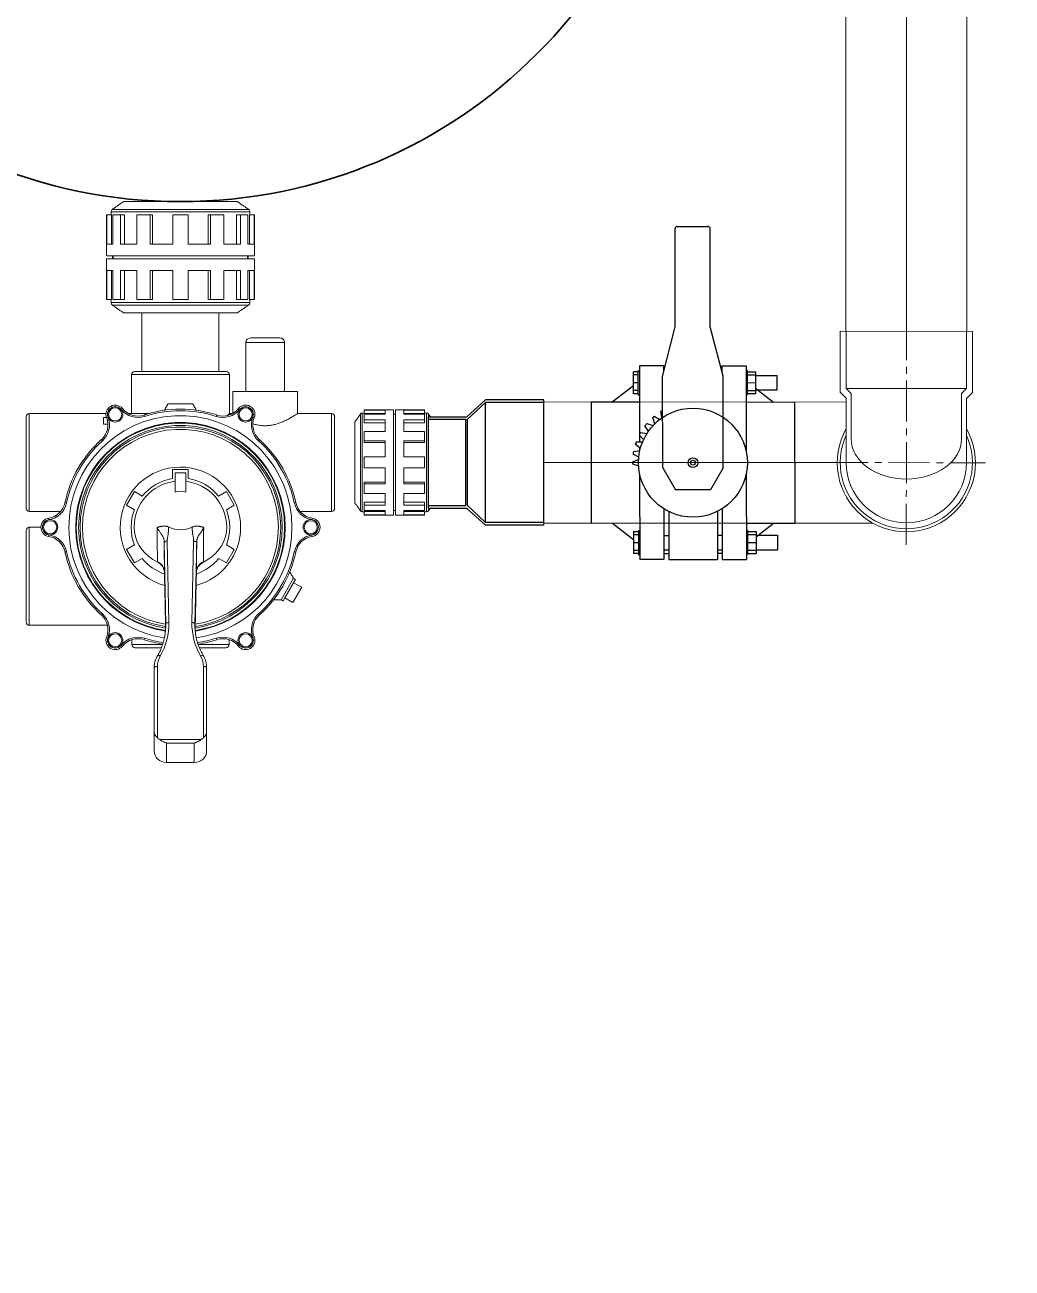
# Model space of a CAD drawing. Header units: millimetres. Extents: x -225363 to 347188, y -782467 to 813415.
# Drawn here: x 51797 to 52287, y 19773 to 20389 of the extents above; entities that cross this region are included whole.
import ezdxf

# ---------------------------------------------------------------- set-up
doc = ezdxf.new("R2010")
doc.units = ezdxf.units.MM
doc.set_wipeout_variables(frame=1)
doc.linetypes.add('CENTER2', pattern=[1.125, 0.75, -0.125, 0.125, -0.125])
for name, color, linetype, lineweight in [('0.04 Thu tràn', 6, 'Continuous', 0), ('duong bao khuat', 251, 'Continuous', 0), ('Duong tam', 32, 'CENTER2', 0), ('Layer1', 6, 'Continuous', 0), ('Net manh', 54, 'Continuous', 0), ('Nuoc cap', 4, 'Continuous', 35), ('Phu kien uPVC', 3, 'Continuous', 0), ('Thiet bi', 2, 'Continuous', 18)]:
    doc.layers.add(name, color=color, linetype=linetype, lineweight=lineweight)
for name, color, linetype in [('0.06 Trả nước', 3, 'Continuous'), ('PA- VAN', 2, 'Continuous'), ('PHU KIEN', 3, 'Continuous')]:
    doc.layers.add(name, color=color, linetype=linetype)

# ---------------------------------------------------------------- blocks, each defined once
blk = doc.blocks.new('rc')
at = {"layer": 'Thiet bi', "color": 8, "lineweight": 0}
for p, q in [((554954.7, 214471.8), (554818.3, 214471.8)), ((554943.6, 214479.6), (554829.3, 214479.6)), ((554812.3, 214466.4), (554812.7, 214466.4)), ((554812.7, 214466.4), (554812.7, 214437.1)), ((554812.7, 214466.4), (554817.4, 214466.4)), ((554956, 214469.3), (554817, 214469.3)), ((554817.4, 214466.4), (554817.4, 214437.1)), ((554818.8, 214466.4), (554818.8, 214437.1)), ((554818.8, 214466.4), (554826.5, 214466.4)), ((554826.5, 214466.4), (554826.5, 214437.1)), ((554826.5, 214466.4), (554830.5, 214466.4)), ((554830.5, 214466.4), (554830.5, 214437.1)), ((554842.9, 214466.4), (554842.9, 214437.1)), ((554842.9, 214466.4), (554856.3, 214466.4)), ((554856.3, 214466.4), (554856.3, 214437.1)), ((554856.3, 214466.4), (554858.6, 214466.4)), ((554858.6, 214466.4), (554858.6, 214437.1)), ((554878.8, 214466.4), (554878.8, 214437.1)), ((554878.8, 214466.4), (554894.2, 214466.4)), ((554894.2, 214466.4), (554894.2, 214437.1)), ((554914.3, 214466.4), (554914.3, 214437.1)), ((554914.3, 214466.4), (554916.7, 214466.4)), ((554916.7, 214466.4), (554916.7, 214437.1)), ((554916.7, 214466.4), (554930, 214466.4)), ((554930, 214466.4), (554930, 214437.1)), ((554942.4, 214466.4), (554942.4, 214437.1)), ((554942.4, 214466.4), (554946.5, 214466.4)), ((554946.5, 214466.4), (554946.5, 214437.1)), ((554946.5, 214466.4), (554954.2, 214466.4)), ((554954.2, 214466.4), (554954.2, 214437.1)), ((554955.5, 214466.4), (554955.5, 214437.1)), ((554955.5, 214466.4), (554960.2, 214466.4)), ((554960.2, 214466.4), (554960.2, 214437.1)), ((554960.2, 214466.4), (554960.6, 214466.4)), ((554818.8, 214437.1), (554812.7, 214437.1)), ((554842.9, 214437.1), (554826.5, 214437.1)), ((554878.8, 214437.1), (554856.3, 214437.1)), ((554916.7, 214437.1), (554894.2, 214437.1)), ((554946.5, 214437.1), (554930, 214437.1)), ((554960.2, 214437.1), (554954.2, 214437.1)), ((554960.6, 214425.5), (554812.3, 214425.5)), ((554960.6, 214422.4), (554812.3, 214422.4)), ((554812.7, 214381.5), (554812.7, 214410.8)), ((554818.8, 214410.8), (554812.7, 214410.8)), ((554817.4, 214381.5), (554817.4, 214410.8)), ((554818.8, 214381.5), (554818.8, 214410.8)), ((554826.5, 214381.5), (554826.5, 214410.8)), ((554842.9, 214410.8), (554826.5, 214410.8)), ((554830.5, 214381.5), (554830.5, 214410.8)), ((554842.9, 214381.5), (554842.9, 214410.8)), ((554856.3, 214381.5), (554856.3, 214410.8)), ((554878.8, 214410.8), (554856.3, 214410.8)), ((554858.6, 214381.5), (554858.6, 214410.8)), ((554878.8, 214381.5), (554878.8, 214410.8)), ((554894.2, 214381.5), (554894.2, 214410.8)), ((554916.7, 214410.8), (554894.2, 214410.8)), ((554914.3, 214381.5), (554914.3, 214410.8)), ((554916.7, 214381.5), (554916.7, 214410.8)), ((554930, 214381.5), (554930, 214410.8)), ((554946.5, 214410.8), (554930, 214410.8)), ((554942.4, 214381.5), (554942.4, 214410.8)), ((554946.5, 214381.5), (554946.5, 214410.8)), ((554954.2, 214381.5), (554954.2, 214410.8)), ((554960.2, 214410.8), (554954.2, 214410.8)), ((554955.5, 214381.5), (554955.5, 214410.8)), ((554960.2, 214381.5), (554960.2, 214410.8)), ((554812.3, 214381.5), (554812.7, 214381.5)), ((554812.7, 214381.5), (554817.4, 214381.5)), ((554956, 214378.6), (554817, 214378.6)), ((554954.7, 214376.1), (554818.3, 214376.1)), ((554818.8, 214381.5), (554826.5, 214381.5)), ((554826.5, 214381.5), (554830.5, 214381.5)), ((554943.6, 214368.4), (554829.3, 214368.4)), ((554842.9, 214381.5), (554856.3, 214381.5)), ((554856.3, 214381.5), (554858.6, 214381.5)), ((554878.8, 214381.5), (554894.2, 214381.5)), ((554914.3, 214381.5), (554916.7, 214381.5)), ((554916.7, 214381.5), (554930, 214381.5)), ((554942.4, 214381.5), (554946.5, 214381.5)), ((554946.5, 214381.5), (554954.2, 214381.5)), ((554955.5, 214381.5), (554960.2, 214381.5)), ((554960.2, 214381.5), (554960.6, 214381.5))]:
    blk.add_line(p, q, dxfattribs=at)
at = {"layer": 'Thiet bi', "color": 8}
for p, q in [((554818.8, 214422.4), (554818.8, 214425.5)), ((554954.2, 214422.4), (554954.2, 214425.5))]:
    blk.add_line(p, q, dxfattribs=at)
at = {"layer": 'Thiet bi', "color": 8, "lineweight": 0}
for centre, major_axis, start_param, end_param in [((554820.1, 214469.3), (-2.18, 2.18), -0.174533, 0.785398), ((554952.9, 214469.3), (2.18, 2.18), 5.497787, 6.457718), ((554820.1, 214378.6), (2.18, 2.18), 2.356194, 3.316126), ((554952.9, 214378.6), (-2.18, 2.18), 2.96706, 3.926991)]:
    blk.add_ellipse(centre, major_axis=major_axis, ratio=1, start_param=start_param, end_param=end_param, dxfattribs=at)
for points in [[(554829.3, 214479.6), (554818.3, 214471.8)], [(554954.7, 214471.8), (554943.6, 214479.6)], [(554812.3, 214466.4), (554812.3, 214425.5)], [(554817, 214469.3), (554817, 214466.4)], [(554956, 214466.4), (554956, 214469.3)], [(554960.6, 214425.5), (554960.6, 214466.4)], [(554812.3, 214381.5), (554812.3, 214422.4)], [(554960.6, 214422.4), (554960.6, 214381.5)], [(554817, 214378.6), (554817, 214381.5)], [(554829.3, 214368.4), (554818.3, 214376.1)], [(554954.7, 214376.1), (554943.6, 214368.4)], [(554956, 214381.5), (554956, 214378.6)]]:
    blk.add_open_spline(points, degree=1, dxfattribs=at)
blk = doc.blocks.new('D900')
at = {"color": 8, "linetype": 'Continuous', "lineweight": 0}
for p, q in [((-12.4, 950.1), (12.4, 950.1)), ((-12.4, 950.1), (-12.4, 932.8)), ((-12.4, 950.1), (12.4, 950.1)), ((12.4, 932.8), (12.4, 950.1)), ((-23.4, 923.3), (-23.4, 939.9)), ((-12.4, 932.8), (12.4, 932.8)), ((23.4, 939.9), (23.4, 923.3)), ((-23.4, 865.8), (-23.4, 923.3)), ((-20.6, 927.9), (-20.6, 864.5)), ((18.6, 929.6), (-18.6, 929.6)), ((20.6, 864.5), (20.6, 927.9)), ((23.4, 923.3), (23.4, 865.8)), ((-23.4, 865.8), (-23.3, 865.6)), ((-23.4, 865.8), (-23.3, 865.6)), ((-23.3, 865.6), (-23.2, 865.3)), ((-23.3, 865.6), (-23.2, 865.3)), ((-23.2, 865.3), (-22.9, 865.1)), ((-23.2, 865.3), (-22.9, 865.1)), ((-22.9, 865.1), (-22.6, 864.9)), ((-22.9, 865.1), (-22.6, 864.9)), ((-22.6, 864.9), (-22.2, 864.7)), ((-22.6, 864.9), (-22.2, 864.7)), ((22.2, 864.7), (22.6, 864.9)), ((22.2, 864.7), (22.6, 864.9)), ((22.6, 864.9), (22.9, 865.1)), ((22.6, 864.9), (22.9, 865.1)), ((22.9, 865.1), (23.2, 865.3)), ((22.9, 865.1), (23.2, 865.3)), ((23.2, 865.3), (23.3, 865.6)), ((23.2, 865.3), (23.3, 865.6)), ((23.3, 865.6), (23.4, 865.8)), ((23.3, 865.6), (23.4, 865.8)), ((-22.2, 864.7), (-21.7, 864.6)), ((-22.2, 864.7), (-21.7, 864.6)), ((-21.7, 864.6), (-21.2, 864.5)), ((-21.7, 864.6), (-21.2, 864.5)), ((-21.2, 864.5), (-20.6, 864.5)), ((-21.2, 864.5), (-20.6, 864.5)), ((-20.5, 855), (-20.4, 854.9)), ((-20.5, 855), (-20.4, 854.9)), ((-20.4, 854.9), (-20.1, 854.8)), ((-20.4, 854.9), (-20.1, 854.8)), ((-20.1, 854.8), (-19.8, 854.7)), ((-20.1, 854.8), (-19.8, 854.7)), ((-19.8, 854.7), (-19.5, 854.7)), ((-19.8, 854.7), (-19.5, 854.7)), ((-19.5, 854.7), (-19, 854.8)), ((-19.5, 854.7), (-19, 854.8)), ((-19, 854.8), (-18.6, 854.9)), ((-19, 854.8), (-18.6, 854.9)), ((-18.6, 854.9), (-18.1, 855.1)), ((-18.6, 854.9), (-18.1, 855.1)), ((18.1, 855.1), (18.6, 854.9)), ((18.1, 855.1), (18.6, 854.9)), ((18.6, 854.9), (19, 854.8)), ((18.6, 854.9), (19, 854.8)), ((19, 854.8), (19.5, 854.7)), ((19, 854.8), (19.5, 854.7)), ((19.5, 854.7), (19.8, 854.7)), ((19.5, 854.7), (19.8, 854.7)), ((19.8, 854.7), (20.1, 854.8)), ((19.8, 854.7), (20.1, 854.8)), ((20.1, 854.8), (20.4, 854.9)), ((20.1, 854.8), (20.4, 854.9)), ((20.4, 854.9), (20.5, 855)), ((20.4, 854.9), (20.5, 855)), ((20.6, 864.5), (21.2, 864.5)), ((20.6, 864.5), (21.2, 864.5)), ((21.2, 864.5), (21.7, 864.6)), ((21.2, 864.5), (21.7, 864.6)), ((21.7, 864.6), (22.2, 864.7)), ((21.7, 864.6), (22.2, 864.7)), ((-51.7, 846.4), (-52.8, 845.5)), ((-15.9, 845), (-43.4, 845)), ((-40.6, 847.8), (-17.1, 847.8)), ((43.4, 845), (15.9, 845)), ((17, 847.8), (40.6, 847.8)), ((51.7, 846.4), (52.8, 845.5)), ((-65.9, 838.2), (-64.6, 838.7)), ((-32.4, 840.6), (-32, 839.3)), ((32.4, 840.6), (32, 839.3)), ((65.9, 838.2), (64.6, 838.7)), ((-14.5, 754.1), (-13, 826.7)), ((-13.7, 805.3), (-13.2, 831.3)), ((-13, 826.7), (-13, 828.8)), ((-13, 826.7), (-13, 826.4)), ((-13, 826.4), (-12.8, 826.2)), ((-12.8, 826.2), (-12.6, 825.9)), ((-12.6, 825.9), (-12.2, 825.7)), ((-12.2, 825.7), (-11.8, 825.6)), ((-11.8, 825.6), (-11.3, 825.4)), ((-10.3, 825.3), (-11.7, 752.8)), ((-11.3, 825.4), (-10.8, 825.3)), ((-10.8, 825.3), (-10.3, 825.3)), ((11.7, 752.8), (10.3, 825.3)), ((10.3, 825.3), (10.8, 825.3)), ((10.8, 825.3), (11.3, 825.4)), ((11.3, 825.4), (11.8, 825.6)), ((11.8, 825.6), (12.2, 825.7)), ((12.2, 825.7), (12.6, 825.9)), ((12.6, 825.9), (12.8, 826.2)), ((12.8, 826.2), (13, 826.4)), ((13, 828.8), (13, 826.7)), ((13, 826.4), (13, 826.7)), ((13, 826.7), (14.5, 754.1)), ((13.7, 805.3), (13.2, 831.3)), ((134.9, 740.4), (134.9, 827.8)), ((137.6, 825.1), (137.6, 743.2)), ((-70.6, 818.6), (-69.6, 817.6)), ((70.6, 818.6), (69.6, 817.6)), ((-108.2, 793.9), (-100.4, 807.4)), ((-101, 789.8), (-93.3, 803.3)), ((-100.9, 785.9), (-89.9, 805)), ((-100.4, 807.4), (-93.3, 803.3)), ((-93.3, 803.3), (-91.6, 806.1)), ((-108.2, 793.9), (-101, 789.8)), ((-102.7, 787), (-101, 789.8)), ((-48, 760.1), (-41, 772.2)), ((-41, 772.2), (-34.1, 768.2)), ((-28.2, 766.5), (-31.5, 763.5)), ((-24.5, 769.2), (-28.2, 766.5)), ((-20.5, 771.5), (-24.5, 769.2)), ((24.5, 769.2), (20.5, 771.5)), ((28.2, 766.5), (24.5, 769.2)), ((31.5, 763.5), (28.2, 766.5)), ((34.1, 768.2), (41, 772.2)), ((41, 772.2), (48, 760.1)), ((-103, 762.4), (-101.6, 762.2)), ((-41.1, 756.1), (-48, 760.1)), ((-36.9, 756.5), (-38.8, 752.7)), ((-34.4, 760.2), (-36.9, 756.5)), ((-31.5, 763.5), (-34.4, 760.2)), ((34.4, 760.2), (31.5, 763.5)), ((36.9, 756.5), (34.4, 760.2)), ((38.8, 752.7), (36.9, 756.5)), ((48, 760.1), (41.1, 756.1)), ((-117.6, 748.6), (-117.4, 747.2)), ((-41, 744.6), (-41.3, 740.4)), ((-40.2, 748.7), (-41, 744.6)), ((-38.8, 752.7), (-40.2, 748.7)), ((40.2, 748.7), (38.8, 752.7)), ((41, 744.6), (40.2, 748.7)), ((41.3, 740.4), (41, 744.6)), ((117.4, 747.2), (117.6, 748.6)), ((-117.6, 732.3), (-117.4, 733.6)), ((117.4, 733.6), (117.6, 732.3)), ((-137.6, 641.7), (-137.6, 723.6)), ((-134.9, 726.3), (-134.9, 638.9)), ((-48, 720.8), (-41.1, 724.8)), ((-41, 708.6), (-48, 720.8)), ((48, 720.8), (41, 708.6)), ((41.1, 724.8), (48, 720.8)), ((134.9, 638.9), (134.9, 726.3)), ((137.6, 723.6), (137.6, 641.7)), ((-101.6, 718.7), (-103, 718.4)), ((-34.1, 712.7), (-41, 708.6)), ((41, 708.6), (34.1, 712.7)), ((101.6, 718.7), (103, 718.4)), ((-4.8, 708.9), (-4.8, 691.7)), ((4.8, 708.9), (4.8, 691.7)), ((-7, 689), (-7, 697)), ((7, 689), (-7, 689)), ((4.8, 691.7), (-4.8, 691.7)), ((7, 697), (7, 689)), ((-69.6, 663.3), (-70.6, 662.3)), ((69.6, 663.3), (70.6, 662.3)), ((64.7, 648.4), (68.8, 648.4)), ((68.8, 648.4), (68.8, 642.6)), ((-64.6, 642.2), (-65.9, 642.6)), ((-52.8, 635.4), (-51.7, 634.5)), ((-42, 640.6), (-43.7, 638.9)), ((-32, 641.6), (-32.4, 640.2)), ((32, 641.6), (32.4, 640.2)), ((52.8, 635.4), (51.7, 634.5)), ((64.6, 642.2), (65.9, 642.6)), ((68.8, 642.6), (65.9, 642.6)), ((11, 630.3), (-11, 630.3)), ((-46.8, 619.3), (-104.6, 619.3)), ((-43.7, 604.2), (43.7, 604.2)), ((40.9, 601.4), (-40.9, 601.4)), ((-92.9, 575.7), (-58.5, 575.7)), ((-62.6, 571.5), (-88.8, 571.5)), ((50.9, 549.1), (-50.9, 549.1)), ((-66.1, 537.4), (-65.7, 537.4)), ((-65.7, 537.4), (-65.7, 511.3)), ((-65.7, 537.4), (-61.6, 537.4)), ((61.9, 540), (-61.9, 540)), ((-61.6, 537.4), (-61.6, 511.3)), ((60.8, 542.2), (-60.8, 542.2)), ((-60.3, 537.4), (-60.3, 511.3)), ((-60.3, 537.4), (-53.5, 537.4)), ((-53.5, 537.4), (-53.5, 511.3)), ((-53.5, 537.4), (-49.9, 537.4)), ((-49.9, 537.4), (-49.9, 511.3)), ((-38.8, 537.4), (-38.8, 511.3)), ((-38.8, 537.4), (-26.9, 537.4)), ((-26.9, 537.4), (-26.9, 511.3)), ((-26.9, 537.4), (-24.8, 537.4)), ((-24.8, 537.4), (-24.8, 511.3)), ((-6.9, 537.4), (-6.9, 511.3)), ((-6.9, 537.4), (6.9, 537.4)), ((6.9, 537.4), (6.9, 511.3)), ((24.8, 537.4), (24.8, 511.3)), ((24.8, 537.4), (26.9, 537.4)), ((26.9, 537.4), (26.9, 511.3)), ((26.9, 537.4), (38.8, 537.4)), ((38.8, 537.4), (38.8, 511.3)), ((49.9, 537.4), (49.9, 511.3)), ((49.9, 537.4), (53.5, 537.4)), ((53.5, 537.4), (53.5, 511.3)), ((53.5, 537.4), (60.3, 537.4)), ((60.3, 537.4), (60.3, 511.3)), ((61.6, 537.4), (61.6, 511.3)), ((61.6, 537.4), (65.7, 537.4)), ((65.7, 537.4), (65.7, 511.3)), ((65.7, 537.4), (66.1, 537.4)), ((-60.3, 511.3), (-65.7, 511.3)), ((-38.8, 511.3), (-53.5, 511.3)), ((-6.9, 511.3), (-26.9, 511.3)), ((26.9, 511.3), (6.9, 511.3)), ((53.5, 511.3), (38.8, 511.3)), ((65.7, 511.3), (60.3, 511.3)), ((66.1, 500.9), (-66.1, 500.9)), ((66.1, 498.2), (-66.1, 498.2)), ((-65.7, 461.7), (-65.7, 487.9)), ((-60.3, 487.9), (-65.7, 487.9)), ((-61.6, 461.7), (-61.6, 487.9)), ((-60.3, 461.7), (-60.3, 487.9)), ((-53.5, 461.7), (-53.5, 487.9)), ((-38.8, 487.9), (-53.5, 487.9)), ((-49.9, 461.7), (-49.9, 487.9)), ((-38.8, 461.7), (-38.8, 487.9)), ((-26.9, 461.7), (-26.9, 487.9)), ((-6.9, 487.9), (-26.9, 487.9)), ((-24.8, 461.7), (-24.8, 487.9)), ((-6.9, 461.7), (-6.9, 487.9)), ((6.9, 461.7), (6.9, 487.9)), ((26.9, 487.9), (6.9, 487.9)), ((24.8, 461.7), (24.8, 487.9)), ((26.9, 461.7), (26.9, 487.9)), ((38.8, 461.7), (38.8, 487.9)), ((53.5, 487.9), (38.8, 487.9)), ((49.9, 461.7), (49.9, 487.9)), ((53.5, 461.7), (53.5, 487.9)), ((60.3, 461.7), (60.3, 487.9)), ((65.7, 487.9), (60.3, 487.9)), ((61.6, 461.7), (61.6, 487.9)), ((65.7, 461.7), (65.7, 487.9)), ((-66.1, 461.7), (-65.7, 461.7)), ((-65.7, 461.7), (-61.6, 461.7)), ((61.9, 459.1), (-61.9, 459.1)), ((60.8, 456.9), (-60.8, 456.9)), ((-60.3, 461.7), (-53.5, 461.7)), ((-53.5, 461.7), (-49.9, 461.7)), ((-38.8, 461.7), (-26.9, 461.7)), ((-26.9, 461.7), (-24.8, 461.7)), ((-6.9, 461.7), (6.9, 461.7)), ((24.8, 461.7), (26.9, 461.7)), ((26.9, 461.7), (38.8, 461.7)), ((49.9, 461.7), (53.5, 461.7)), ((53.5, 461.7), (60.3, 461.7)), ((61.6, 461.7), (65.7, 461.7)), ((65.7, 461.7), (66.1, 461.7)), ((50.9, 450), (-50.9, 450))]:
    blk.add_line(p, q, dxfattribs=at)
at = {"color": 8}
for p, q in [((-60.3, 498.2), (-60.3, 500.9)), ((60.3, 498.2), (60.3, 500.9))]:
    blk.add_line(p, q, dxfattribs=at)
blk.add_circle((0, 0), 450, dxfattribs=at)
at = {"color": 8, "linetype": 'Continuous', "lineweight": 0}
for centre, major_axis, ratio, start_param, end_param in [((-12.4, 939.9), (11, 0), 0.928372, 1.570796, 3.141593), ((12.4, 939.9), (11, 0), 0.928372, 0, 1.570796), ((-12.4, 921.2), (11, 0), 0.928372, 2.16739, 2.418858), ((12.4, 921.2), (11, 0), 0.928372, 0.722734, 0.974203), ((2.9, 865.8), (14.5, 14.5), 1, -0.98124, -0.785563), ((2.9, 865.8), (14.5, 14.5), 1, -0.98124, -0.785563), ((-1.9, 864.6), (13.2, 13.2), 1, 2.359312, 2.884458), ((-1.9, 864.6), (13.2, 13.2), 1, 2.359312, 2.884458), ((-67.5, 826.3), (40.5, -40.5), 1, 0.768803, 1.313896), ((-67.5, 826.3), (40.5, 40.5), 1, -0.801993, -0.2569), ((67.5, 826.3), (40.5, 40.5), 1, 1.827696, 2.372789), ((67.5, 826.3), (40.5, 40.5), 1, 1.827696, 2.372789), ((1.9, 864.6), (13.2, -13.2), 1, 0.257135, 0.782281), ((1.9, 864.6), (13.2, -13.2), 1, 0.257135, 0.782281), ((-58.2, 841.2), (5.84, 5.84), 1, -0.102614, 2.720607), ((-58.2, 841.2), (4.87, -4.87), 1, 1.468183, 4.291404), ((-58.2, 841.2), (4.83, -4.83), 1, 3.926991, 10.210176), ((-58.2, 841.2), (4.14, 4.14), 1, 2.356194490179646, 8.639379797359233), ((-37.9, 857.7), (13.6, 13.6), 1, 3.038979, 4.236671), ((-37.9, 857.7), (12.7, 12.7), 1, 3.038979, 4.236671), ((-40.6, 845), (1.95, -1.95), 1, 2.356194, 3.926991), ((0, 740.4), (74.5, 74.5), 1, 0.935301, 1.098291), ((0, 740.4), (73.5, -73.5), 1, 2.504054, 2.66913), ((-67.4, 827.7), (38.5, 38.5), 1, -0.803864, -0.408287), ((67.4, 827.7), (38.4, 38.4), 1, 1.986316, 2.374699), ((0, 740.4), (73.5, 73.5), 1, 0.472505, 0.637539), ((0, 740.4), (74.5, -74.5), 1, 2.043302, 2.206291), ((37.9, 857.7), (13.6, 13.6), 1, 3.617081, 4.815003), ((37.9, 857.7), (12.7, -12.7), 1, 5.188107, 6.385799), ((40.6, 845), (1.95, -1.95), 1, 0.785398, 2.356194), ((58.2, 841.2), (4.83, -4.83), 1, 3.926991, 10.210176), ((58.2, 841.2), (5.84, -5.84), 1, 0.420985, 3.244206), ((58.2, 841.2), (4.14, 4.14), 1, 2.356194490177039, 8.639379797356625), ((58.2, 841.2), (4.87, -4.87), 1, 0.420985, 3.244206), ((0, 740.4), (70.4, 70.4), 1, 2.356194, 6.92527), ((0, 740.4), (70.4, 70.4), 1, 0.928712, 2.356194), ((0, 740.4), (66.1, 66.1), 1, 2.356194, 6.927819), ((0, 740.4), (66.1, -66.1), 1, 2.496959, 3.926991), ((0, 740.4), (65.7, -65.7), 1, 3.926991, 8.497545), ((0, 740.4), (65.7, -65.7), 1, 2.498029, 3.926991), ((-82.6, 831.8), (12.7, 12.7), 1, 4.664508, 5.8622), ((-82.6, 831.8), (13.6, -13.6), 1, 6.235075, 7.432996), ((82.6, 831.8), (13.6, -13.6), 1, 3.562578, 4.76027), ((82.6, 831.8), (12.7, -12.7), 1, 3.562578, 4.76027), ((0, 740.4), (90.6, 6.9), 1, 3.065721, 7.632569), ((0, 740.4), (64.2, 64.2), 1, 0.930939, 2.356194), ((0, 740.4), (63.3, 63.3), 1, 2.356194, 6.920476), ((0, 740.4), (63.3, -63.3), 1, 2.504302, 3.926991), ((0, 740.4), (61.8, 61.8), 1, 2.356194, 6.916471), ((0, 740.4), (61.8, 61.8), 1, 0.937511, 2.356194), ((134.9, 825.1), (1.95, -1.95), 1, 0.785398, 2.356194), ((0, 740.4), (74.5, 74.5), 1, 1.519703, 2.145489), ((0, 740.4), (73.5, -73.5), 1, 3.090499, 3.716327), ((0, 740.4), (73.5, -73.5), 1, 0.996062, 1.621932), ((0, 740.4), (74.5, -74.5), 1, 0.996104, 1.62189), ((-13.7, 837.5), (1.1, 68.6), 0.008193, 3.725383, 4.223795), ((13.7, 837.5), (1.1, -68.6), 0.008193, -1.082203, -0.583791), ((0, 740.4), (38, 38), 1, 2.356194, 6.805811), ((0, 740.4), (38, 38), 1, 1.048171, 2.356194), ((0, 740.4), (31.1, 31.1), 1, 1.114353, 1.672608), ((-24.7, 780.8), (7.44, 7.44), 1, 4.344428, 5.443669), ((-2604.8, 790.5), (2590.4, -25.7), 1, -0.0041, 0.005991), ((-13.7, 837.5), (1.1, 68.6), 0.008193, 3.704743, 3.725384), ((0, 740.4), (31.1, -31.1), 1, 1.468985, 2.027239), ((2604.8, 790.5), (2590.4, 25.7), 1, 3.1356, 3.145691), ((24.7, 780.8), (7.44, -7.44), 1, 3.981109, 5.08035), ((13.7, 837.5), (1.1, -68.6), 0.008193, -0.583791, -0.56315), ((-2609.4, 783.8), (29.6, 2588.8), 1, 4.707143, 4.718979), ((2609.4, 783.8), (2588.8, 22.2), 1, 3.137883, 3.149719), ((-120.5, 766.2), (12.7, -12.7), 1, 5.656973, 6.854665), ((-120.5, 766.2), (13.6, -13.6), 1, 5.656973, 6.854665), ((0, 740.4), (31.1, 31.1), 1, 1.992584, 2.719805), ((0, 740.4), (31.1, 31.1), 1, -1.149009, -0.421787), ((79.6, 867), (75.7, 75.7), 1, 4.134485, 4.147333), ((120.5, 766.2), (13.6, -13.6), 1, 4.140909, 5.338601), ((120.5, 766.2), (12.7, 12.7), 1, 2.570113, 3.767805), ((-116.3, 740.4), (5.84, -5.84), 1, 2.51538, 5.338601), ((-116.3, 740.4), (4.87, -4.87), 1, 2.51538, 5.338601), ((-116.3, 740.4), (4.83, -4.83), 1, 3.926991, 10.210176), ((-116.3, 740.4), (4.14, 4.14), 1, 2.356194490179646, 8.639379797359233), ((0, 718.9), (16.8, -16.8), 1, 1.893078, 2.819378), ((116.3, 740.4), (4.83, -4.83), 1, 3.926991, 10.210176), ((116.3, 740.4), (4.14, 4.14), 1, 2.356194490177039, 8.639379797356625), ((116.3, 740.4), (4.87, 4.87), 1, 4.086177, 6.909398), ((116.3, 740.4), (5.84, -5.84), 1, 5.656973, 8.480194), ((134.9, 743.2), (1.95, 1.95), 1, 3.926991, 5.497787), ((-120.5, 714.6), (12.7, 12.7), 1, -0.57148, 0.626212), ((-120.5, 714.6), (13.6, -13.6), 1, 0.999087, 2.197009), ((0, 740.4), (29.2, 29.2), 1, 2.356194, 3.810058), ((0, 740.4), (29.2, -29.2), 1, 5.61472, 7.068583), ((120.5, 714.6), (13.6, 13.6), 1, 0.944584, 2.142276), ((120.5, 714.6), (12.7, -12.7), 1, 2.51538, 3.713073), ((-134.9, 723.6), (1.95, -1.95), 1, 2.356194, 3.926991), ((134.9, 723.6), (1.95, -1.95), 1, 0.785398, 2.356194), ((0, 740.4), (74.5, -74.5), 1, 4.137697, 4.763482), ((0, 740.4), (73.5, 73.5), 1, 2.5669, 3.192729), ((0, 740.4), (31.1, 31.1), 1, 3.039781, 3.767003), ((0, 740.4), (31.1, -31.1), 1, 5.657775, 6.384997), ((0, 740.4), (73.5, -73.5), 1, 6.232092, 6.85792), ((0, 740.4), (74.5, 74.5), 1, 4.661296, 5.287081), ((0, 724.2), (11.3, -11.3), 1, 5.192957, 5.802618), ((-82.6, 649), (12.7, -12.7), 1, 0.420985, 1.618677), ((-82.6, 649), (13.6, -13.6), 1, 0.420985, 1.618677), ((82.6, 649), (13.6, -13.6), 1, 3.093482, 4.291404), ((82.6, 649), (12.7, 12.7), 1, 1.522915, 2.720607), ((-58.2, 639.7), (4.83, -4.83), 1, 3.926991, 10.210176), ((-58.2, 639.7), (4.14, -4.14), 1, 3.926991, 10.210176), ((-37.9, 623.2), (13.6, -13.6), 1, 2.046285, 3.244206), ((37.9, 623.2), (13.6, -13.6), 1, 1.468183, 2.665875), ((58.2, 639.7), (4.83, -4.83), 1, 3.926991, 10.210176), ((58.2, 639.7), (4.14, -4.14), 1, 3.926991, 10.210176), ((-134.9, 641.7), (1.95, 1.95), 1, 2.356194, 3.926991), ((-58.2, 639.7), (5.84, 5.84), 1, 1.991782, 4.815003), ((-58.2, 639.7), (4.87, 4.87), 1, 1.991782, 4.815003), ((-37.9, 623.2), (12.7, -12.7), 1, 2.046514, 3.244206), ((0, 740.4), (74.5, -74.5), 1, 5.184894, 5.81068), ((0, 740.4), (73.5, 73.5), 1, 3.614098, 4.239926), ((0, 740.4), (74.5, -74.5), 1, 5.762299, 5.81068), ((37.9, 623.2), (12.7, 12.7), 1, -0.102614, 1.095079), ((58.2, 639.7), (5.84, 5.84), 1, 3.038979, 5.8622), ((58.2, 639.7), (4.87, -4.87), 1, 4.609775, 7.432996), ((134.9, 641.7), (1.95, 1.95), 1, 3.926991, 5.497787), ((-40.9, 604.2), (1.95, 1.95), 1, 2.356194, 3.926991), ((40.9, 604.2), (1.95, -1.95), 1, 5.497787, 7.068583), ((-88.8, 575.7), (2.92, 2.92), 1, 2.356194, 3.926991), ((-62.6, 575.7), (2.92, -2.92), 1, 5.497787, 7.068583), ((-59.2, 540), (1.95, -1.95), 1, 2.96706, 3.926991), ((59.2, 540), (1.95, -1.95), 1, 0.785398, 1.745329), ((-59.2, 459.1), (1.95, 1.95), 1, 2.356194, 3.316126), ((59.2, 459.1), (1.95, 1.95), 1, 4.537856, 5.497787)]:
    blk.add_ellipse(centre, major_axis=major_axis, ratio=ratio, start_param=start_param, end_param=end_param, dxfattribs=at)
for points, knots in [([(-18.6, 929.6), (-18.1, 929.9), (-17.6, 930.3), (-16.6, 930.9), (-16.1, 931.2), (-15, 931.7), (-14.5, 932), (-13.7, 932.3), (-13.4, 932.4), (-12.9, 932.6), (-12.7, 932.8), (-12.4, 932.8)], [0, 0, 0, 0, 0.25, 0.25, 0.5, 0.5, 0.75, 0.75, 0.875, 0.875, 1, 1, 1, 1]), ([(18.6, 929.6), (18.1, 929.9), (17.6, 930.3), (16.6, 930.9), (16.1, 931.2), (15, 931.7), (14.5, 932), (13.7, 932.3), (13.4, 932.4), (12.9, 932.6), (12.7, 932.8), (12.4, 932.8)], [0, 0, 0, 0, 0.25, 0.25, 0.5, 0.5, 0.75, 0.75, 0.875, 0.875, 1, 1, 1, 1]), ([(-20.6, 927.9), (-21.1, 927.5), (-21.5, 927.1), (-22, 926.5), (-22.2, 926.2), (-22.4, 925.9), (-22.6, 925.7), (-22.8, 925.3), (-22.9, 925.1), (-23.1, 924.7), (-23.2, 924.5), (-23.3, 924.2), (-23.3, 924), (-23.4, 923.6), (-23.4, 923.4), (-23.4, 923.3)], [0, 0, 0, 0, 0.25, 0.25, 0.375, 0.375, 0.5, 0.5, 0.625, 0.625, 0.75, 0.75, 0.875, 0.875, 1, 1, 1, 1]), ([(20.6, 927.9), (21.1, 927.5), (21.5, 927.1), (22, 926.5), (22.2, 926.2), (22.4, 925.9), (22.6, 925.7), (22.8, 925.3), (22.9, 925.1), (23.1, 924.7), (23.2, 924.5), (23.3, 924.2), (23.3, 924), (23.4, 923.6), (23.4, 923.4), (23.4, 923.3)], [0, 0, 0, 0, 0.25, 0.25, 0.375, 0.375, 0.5, 0.5, 0.625, 0.625, 0.75, 0.75, 0.875, 0.875, 1, 1, 1, 1]), ([(-23.4, 865.8), (-23.4, 865.2), (-23.3, 863.7), (-22.9, 861.1), (-22.1, 858.2), (-21.2, 856.2), (-20.6, 855.2), (-20.5, 855)], [0, 0, 0, 0, 0.151966, 0.421666, 0.691474, 0.94835, 1, 1, 1, 1]), ([(-23.4, 865.8), (-23.4, 865.2), (-23.3, 863.7), (-22.9, 861.1), (-22.1, 858.2), (-21.2, 856.2), (-20.6, 855.2), (-20.5, 855)], [0, 0, 0, 0, 0.151966, 0.421666, 0.691474, 0.94835, 1, 1, 1, 1]), ([(-20.5, 855), (-20.1, 854.3), (-18.9, 852.1), (-17.6, 849.6), (-17, 847.8), (-16.9, 847.5)], [0, 0, 0, 0, 0.299882, 0.882366, 1, 1, 1, 1]), ([(-20.5, 855), (-20.1, 854.3), (-18.9, 852.1), (-17.6, 849.6), (-17, 847.8), (-16.9, 847.5)], [0, 0, 0, 0, 0.299882, 0.882366, 1, 1, 1, 1]), ([(16.7, 847.1), (16.8, 847.4), (17.4, 849.2), (18.7, 851.8), (20, 854.2), (20.5, 855)], [0, 0, 0, 0, 0.103177, 0.660492, 1, 1, 1, 1]), ([(16.7, 847.1), (16.8, 847.4), (17.4, 849.2), (18.7, 851.8), (20, 854.2), (20.5, 855)], [0, 0, 0, 0, 0.103177, 0.660492, 1, 1, 1, 1]), ([(20.5, 855), (20.8, 855.6), (21.5, 857), (22.4, 859.2), (22.8, 861), (23, 861.7)], [0, 0, 0, 0, 0.239609, 0.668878, 1, 1, 1, 1]), ([(20.5, 855), (20.8, 855.6), (21.5, 857), (22.4, 859.2), (22.8, 861), (23, 861.7)], [0, 0, 0, 0, 0.239609, 0.668878, 1, 1, 1, 1]), ([(-20.5, 771.5), (-19.3, 772.2), (-17.1, 773.6), (-15.2, 776.2), (-14.8, 777.8), (-14.6, 778.3)], [0, 0, 0, 0, 0.4181924, 0.8362832, 1, 1, 1, 1]), ([(14.6, 778.3), (14.5, 778.5), (14.4, 778.7), (14.4, 779), (14.4, 779)], [0, 0, 0, 0, 0.901002, 1, 1, 1, 1]), ([(14.7, 778.4), (14.9, 777.6), (15.5, 775.5), (17.7, 773.1), (19.7, 772), (20.5, 771.5)], [0, 0, 0, 0, 0.284691, 0.706674, 1, 1, 1, 1]), ([(-20.8, 740.6), (-20.7, 740.7), (-20.6, 741.1), (-20.4, 741.5), (-20.2, 741.9), (-19.9, 742.4), (-19.7, 742.8), (-19.4, 743.2), (-19.2, 743.6), (-18.7, 744.3), (-17.9, 745.4), (-17, 746.6), (-16.4, 747.5), (-15.9, 748.3), (-15.5, 749.1), (-15.2, 749.9), (-14.9, 750.6), (-14.8, 751.2), (-14.7, 751.8), (-14.6, 752.4), (-14.5, 753), (-14.5, 753.6), (-14.5, 753.9), (-14.5, 754.1)], [0, 0, 0, 0, 0.029592, 0.058914, 0.088007, 0.116911, 0.145667, 0.174317, 0.202903, 0.231465, 0.336507, 0.456431, 0.513487, 0.579538, 0.645567, 0.711859, 0.759057, 0.804186, 0.847277, 0.888361, 0.927478, 0.964673, 1, 1, 1, 1]), ([(-14.5, 754.1), (-14.5, 754), (-14.4, 753.8), (-14.1, 753.5), (-13.9, 753.3), (-13.4, 753.1), (-13.1, 753), (-12.4, 752.8), (-12.1, 752.8), (-11.7, 752.8)], [0, 0, 0, 0, 0.25, 0.25, 0.5, 0.5, 0.75, 0.75, 1, 1, 1, 1]), ([(11.7, 752.8), (12.1, 752.8), (12.4, 752.8), (13.1, 753), (13.4, 753.1), (13.9, 753.3), (14.1, 753.5), (14.4, 753.8), (14.5, 754), (14.5, 754.1)], [0, 0, 0, 0, 0.25, 0.25, 0.5, 0.5, 0.75, 0.75, 1, 1, 1, 1]), ([(14.5, 754.1), (14.5, 754), (14.5, 753.8), (14.5, 753.5), (14.5, 753.2), (14.5, 752.9), (14.6, 752.5), (14.6, 752.2), (14.7, 751.7), (14.8, 750.9), (15.1, 750), (15.5, 749.1), (15.8, 748.4), (16.2, 747.8), (16.5, 747.3), (16.9, 746.7), (17.5, 745.9), (18.2, 744.9), (18.8, 744.1), (19.3, 743.4), (19.7, 742.7), (20.1, 742), (20.5, 741.3), (20.7, 740.8), (20.8, 740.6)], [0, 0, 0, 0, 0.019544, 0.039567, 0.06008, 0.081094, 0.102618, 0.124662, 0.147234, 0.211308, 0.287787, 0.354353, 0.420211, 0.459703, 0.500768, 0.54339, 0.625102, 0.699986, 0.768479, 0.814188, 0.860025, 0.906161, 0.952763, 1, 1, 1, 1]), ([(-11.7, 752.8), (-11.7, 752.7), (-11.7, 752.4), (-11.7, 752), (-11.7, 751.6), (-11.7, 751.1), (-11.6, 750.7), (-11.6, 750.2), (-11.5, 749.5), (-11.3, 748.6), (-11.2, 747.5), (-11, 746.6), (-10.9, 745.9), (-10.8, 745.3), (-10.7, 744.6), (-10.7, 744), (-10.6, 743.2), (-10.6, 742.5), (-10.6, 741.7), (-10.6, 740.9), (-10.6, 740.4), (-10.6, 740.1)], [0, 0, 0, 0, 0.03023, 0.062153, 0.095787, 0.131148, 0.168249, 0.207102, 0.247717, 0.331204, 0.414687, 0.498173, 0.545438, 0.594293, 0.644754, 0.696837, 0.750556, 0.815442, 0.878613, 0.940115, 1, 1, 1, 1]), ([(10.6, 740.1), (10.6, 740.3), (10.6, 740.6), (10.6, 741.1), (10.6, 741.7), (10.6, 742.2), (10.6, 742.8), (10.6, 743.4), (10.7, 744), (10.7, 744.6), (10.8, 745.2), (10.9, 745.8), (11, 746.6), (11.2, 747.6), (11.3, 748.6), (11.5, 749.5), (11.6, 750.3), (11.7, 751), (11.7, 751.6), (11.7, 752.2), (11.7, 752.6), (11.7, 752.8)], [0, 0, 0, 0, 0.039185, 0.079618, 0.121315, 0.164292, 0.208564, 0.254143, 0.301043, 0.349274, 0.398846, 0.44977, 0.502052, 0.585618, 0.669183, 0.752748, 0.8044, 0.854904, 0.904305, 0.952653, 1, 1, 1, 1]), ([(-10.6, 740.1), (-10.6, 740.1), (-10.7, 740.1), (-10.8, 740), (-10.9, 740), (-11, 739.9), (-11.2, 739.9), (-11.6, 739.7), (-12.2, 739.5), (-13, 739.4), (-13.6, 739.3), (-14.2, 739.3), (-14.8, 739.3), (-15.2, 739.3), (-15.6, 739.3), (-15.8, 739.4), (-16.2, 739.4), (-16.7, 739.5), (-17.4, 739.7), (-18.3, 739.9), (-19.2, 740.1), (-19.8, 740.2), (-20.1, 740.3), (-20.5, 740.5), (-20.7, 740.5), (-20.8, 740.6)], [0, 0, 0, 0, 0.013344, 0.024019, 0.032608, 0.041689, 0.055489, 0.074012, 0.157331, 0.2291, 0.299529, 0.346045, 0.397802, 0.451484, 0.479982, 0.496916, 0.514417, 0.578969, 0.642444, 0.740298, 0.854854, 0.890484, 0.926532, 0.963028, 1, 1, 1, 1]), ([(20.8, 740.6), (20.7, 740.5), (20.5, 740.5), (20.1, 740.3), (19.8, 740.2), (19.3, 740.1), (18.9, 740), (18.3, 739.9), (17.8, 739.7), (17.3, 739.6), (16.7, 739.5), (16.2, 739.4), (15.8, 739.4), (15.6, 739.3), (15.2, 739.3), (14.8, 739.3), (14.2, 739.3), (13.6, 739.3), (13, 739.4), (12.2, 739.5), (11.6, 739.7), (11.2, 739.9), (11, 739.9), (10.9, 740), (10.8, 740), (10.7, 740.1), (10.6, 740.1), (10.6, 740.1)], [0, 0, 0, 0, 0.036971, 0.073467, 0.109515, 0.145145, 0.203817, 0.259704, 0.311899, 0.357561, 0.421033, 0.485586, 0.503088, 0.520021, 0.548518, 0.602198, 0.653953, 0.700467, 0.770895, 0.842665, 0.925984, 0.944509, 0.958309, 0.967391, 0.97598, 0.986655, 1, 1, 1, 1]), ([(-64.8, 648), (-65.4, 648.2), (-67.2, 648.8), (-70.4, 649.5), (-74.2, 649.9), (-78.1, 649.8), (-81.9, 649.3), (-85.5, 648.5), (-89, 647.3), (-92.4, 645.9), (-95.9, 644.2), (-99.1, 642.4), (-101.6, 640.8), (-103.4, 639.7), (-104.3, 639.1), (-104.7, 638.9), (-104.6, 638.9), (-104.6, 638.9)], [0, 0, 0, 0, 0.037594, 0.103215, 0.170607, 0.236294, 0.304079, 0.367463, 0.432141, 0.508383, 0.586144, 0.677826, 0.772311, 0.845979, 0.921685, 0.995415, 1, 1, 1, 1])]:
    blk.add_open_spline(points, degree=3, knots=knots, dxfattribs=at)
for points, degree in [([(-43.4, 845), (-43.4, 840.6)], 1), ([(43.4, 840.6), (43.4, 845)], 1), ([(134.9, 827.8), (65.1, 827.8)], 1), ([(-89.9, 805), (-91.6, 806.1)], 1), ([(-83.2, 805), (-89.9, 805)], 1), ([(-102.7, 787), (-100.9, 785.9)], 1), ([(-100.9, 785.9), (-97.6, 780.2)], 1), ([(-14.4, 779), (-14.6, 778.2)], 1), ([(-20.5, 771.2), (-20.5, 771.3), (-20.5, 771.4), (-20.5, 771.5)], 3), ([(20.5, 771.5), (20.5, 771.4), (20.5, 771.3), (20.5, 771.2)], 3), ([(124.6, 740.4), (134.9, 740.4)], 1), ([(-106.9, 726.3), (-134.9, 726.3)], 1), ([(134.9, 726.3), (106.9, 726.3)], 1), ([(-134.9, 638.9), (-104.6, 638.9)], 1), ([(-104.6, 638.9), (-104.6, 619.3)], 1), ([(-46.8, 619.3), (-46.8, 638.7)], 1), ([(-46.4, 638.9), (-43.7, 638.9)], 1), ([(-43.7, 638.9), (-43.7, 604.2)], 1), ([(-14.3, 636.1), (-11, 630.3)], 1), ([(11, 630.3), (14.4, 636.1)], 1), ([(28, 638.9), (46.4, 638.9)], 1), ([(43.7, 604.2), (43.7, 638.9)], 1), ([(66.4, 638.9), (134.9, 638.9)], 1), ([(-92.9, 619.3), (-92.9, 575.7)], 1), ([(-58.5, 575.7), (-58.5, 619.3)], 1), ([(-34.4, 601.4), (-34.4, 549.1)], 1), ([(34.4, 549.1), (34.4, 601.4)], 1), ([(-50.9, 549.1), (-60.8, 542.2)], 1), ([(60.8, 542.2), (50.9, 549.1)], 1), ([(-66.1, 537.4), (-66.1, 500.9)], 1), ([(-61.9, 540), (-61.9, 537.4)], 1), ([(61.9, 537.4), (61.9, 540)], 1), ([(66.1, 500.9), (66.1, 537.4)], 1), ([(-66.1, 461.7), (-66.1, 498.2)], 1), ([(66.1, 498.2), (66.1, 461.7)], 1), ([(-61.9, 459.1), (-61.9, 461.7)], 1), ([(-50.9, 450), (-60.8, 456.9)], 1), ([(60.8, 456.9), (50.9, 450)], 1), ([(61.9, 461.7), (61.9, 459.1)], 1)]:
    blk.add_open_spline(points, degree=degree, dxfattribs=at)
at = {"layer": 'Layer1', "ltscale": 20, "xscale": 0.6333905456201475, "yscale": 0.6333905456201475, "zscale": 0.6333905456201475, "rotation": 270.0000000661718}
blk.add_blockref('rc', (-136005.1, 352142.4), dxfattribs=at)
blk = doc.blocks.new('C30')
at = {"color": 1}
blk.add_wipeout([(-22214.5, 30482.1), (-22054.2, 30482.1), (-22054.2, 30407.1), (-22075.8, 30383.1), (-22075.8, 30334.1), (-22192.8, 30334.1), (-22192.8, 30383.1), (-22214.5, 30407.1)], dxfattribs=at).dxf.layer = 'duong bao khuat'
at = {"layer": 'PHU KIEN', "color": 1}
for p, q in [((-22214.5, 30482.1), (-22054.2, 30482.1)), ((-22214.5, 30482.1), (-22214.5, 30407.1)), ((-22211.3, 30482.1), (-22211.3, 30407.1)), ((-22057.4, 30482.1), (-22057.4, 30407.1)), ((-22054.2, 30482.1), (-22054.2, 30407.1)), ((-22214.5, 30407.1), (-22192.8, 30383.1)), ((-22211.3, 30407.1), (-22057.4, 30407.1)), ((-22211.3, 30407.1), (-22189.6, 30384.1)), ((-22057.4, 30407.1), (-22079, 30384.1)), ((-22054.2, 30407.1), (-22075.8, 30383.1)), ((-22192.8, 30334.1), (-22192.8, 30383.1)), ((-22189.6, 30384.1), (-22079, 30384.1)), ((-22189.6, 30382.1), (-22079, 30382.1)), ((-22189.6, 30334.1), (-22189.6, 30382.1)), ((-22079, 30334.1), (-22079, 30382.1)), ((-22075.8, 30334.1), (-22075.8, 30383.1)), ((-22192.8, 30334.1), (-22075.8, 30334.1))]:
    blk.add_line(p, q, dxfattribs=at)
blk = doc.blocks.new('van chặn PVC')
at = {"layer": 'PA- VAN', "color": 0}
for p, q in [((217269.3, 32574.4), (217169.3, 32574.4)), ((217169.3, 32534.4), (217169.3, 32574.4)), ((217269.3, 32534.4), (217269.3, 32574.4)), ((217155.7, 32539.4), (217169.3, 32556.9)), ((217282.9, 32539.4), (217269.3, 32556.9)), ((217139.3, 32514.4), (217139.3, 32534.4)), ((217210.2, 32534.4), (217139.3, 32534.4)), ((217163.3, 32535.4), (217143.3, 32535.4)), ((217143.3, 32535.4), (217143.3, 32534.4)), ((217162.3, 32539.4), (217144.3, 32539.4)), ((217144.3, 32535.4), (217144.3, 32539.4)), ((217146.9, 32535.4), (217146.9, 32539.4)), ((217153.3, 32535.4), (217153.3, 32539.4)), ((217159.8, 32535.4), (217159.8, 32539.4)), ((217162.3, 32535.4), (217162.3, 32539.4)), ((217163.3, 32535.4), (217163.3, 32534.4)), ((217218.4, 32540.3), (217216.7, 32535.2)), ((217220.2, 32540.3), (217222, 32535.2)), ((217223.8, 32535.1), (217226.3, 32539.8)), ((217228.6, 32539.4), (217229.3, 32534.2)), ((217231.6, 32534.4), (217229.3, 32534.4)), ((217231, 32533.7), (217234.6, 32537.9)), ((217236.7, 32537.2), (217236.7, 32531.8)), ((217242.3, 32534.4), (217236.7, 32534.4)), ((217238.5, 32531), (217242.5, 32534.6)), ((217299.3, 32534.4), (217242.9, 32534.4)), ((217244.3, 32533.6), (217243.5, 32528.2)), ((217275.3, 32535.4), (217295.3, 32535.4)), ((217275.3, 32535.4), (217275.3, 32534.4)), ((217276.3, 32539.4), (217294.3, 32539.4)), ((217276.3, 32535.4), (217276.3, 32539.4)), ((217278.9, 32535.4), (217278.9, 32539.4)), ((217285.3, 32535.4), (217285.3, 32539.4)), ((217291.8, 32535.4), (217291.8, 32539.4)), ((217294.3, 32535.4), (217294.3, 32539.4)), ((217295.3, 32535.4), (217295.3, 32534.4)), ((217299.3, 32514.4), (217299.3, 32534.4)), ((217245.4, 32527), (217249.9, 32529.9)), ((217251.6, 32528.4), (217250, 32523.2)), ((217251.5, 32521.7), (217256.7, 32523.5)), ((217181.3, 32514.4), (217139.3, 32514.4)), ((217144.3, 32514.4), (217144.3, 32510.4)), ((217147.3, 32514.4), (217147.3, 32510.4)), ((217159.3, 32514.4), (217159.3, 32510.4)), ((217215, 32515.3), (217196.9, 32504.8)), ((217215, 32515.3), (217290.6, 32515.3)), ((217257.8, 32522.2), (217255.1, 32517.6)), ((217256.3, 32515.9), (217261.8, 32516.7)), ((217290.6, 32515.3), (217331.4, 32504.8)), ((217299.3, 32514.4), (217294.2, 32514.4)), ((217294.3, 32514.4), (217294.3, 32514.3)), ((217139.3, 32510.4), (217139.3, 32470.2)), ((217179.1, 32510.4), (217139.3, 32510.4)), ((217196.9, 32475.8), (217196.9, 32504.8)), ((217331.4, 32504.8), (217412.5, 32504.8)), ((217414.3, 32502.9), (217414.3, 32477.6)), ((217215, 32465.3), (217196.9, 32475.8)), ((217290.6, 32465.3), (217331.4, 32475.8)), ((217331.4, 32475.8), (217412.5, 32475.8)), ((217179.1, 32470.2), (217139.3, 32470.2)), ((217139.3, 32466.2), (217139.3, 32446.2)), ((217181.3, 32466.2), (217139.3, 32466.2)), ((217144.3, 32466.2), (217144.3, 32470.2)), ((217147.3, 32470.2), (217147.3, 32466.2)), ((217159.3, 32470.2), (217159.3, 32466.2)), ((217181.3, 32466.2), (217169.3, 32466.2)), ((217215, 32465.3), (217290.6, 32465.3)), ((217299.3, 32466.2), (217294.2, 32466.2)), ((217294.3, 32466.2), (217294.3, 32466.2)), ((217299.3, 32466.2), (217299.3, 32446.2)), ((217210.2, 32446.2), (217139.3, 32446.2)), ((217143.3, 32445.2), (217143.3, 32446.2)), ((217163.3, 32445.2), (217143.3, 32445.2)), ((217144.3, 32445.2), (217144.3, 32438.2)), ((217146.9, 32445.2), (217146.9, 32438.2)), ((217153.3, 32445.2), (217153.3, 32438.2)), ((217159.8, 32445.2), (217159.8, 32438.2)), ((217162.3, 32445.2), (217162.3, 32438.2)), ((217163.3, 32445.2), (217163.3, 32446.2)), ((217169.3, 32446.2), (217169.3, 32406.2)), ((217299.3, 32446.2), (217228.4, 32446.2)), ((217269.3, 32446.2), (217269.3, 32406.2)), ((217275.3, 32445.2), (217275.3, 32446.2)), ((217275.3, 32445.2), (217295.3, 32445.2)), ((217276.3, 32445.2), (217276.3, 32438.2)), ((217278.9, 32445.2), (217278.9, 32438.2)), ((217285.3, 32445.2), (217285.3, 32438.2)), ((217291.8, 32445.2), (217291.8, 32438.2)), ((217294.3, 32445.2), (217294.3, 32438.2)), ((217295.3, 32445.2), (217295.3, 32446.2)), ((217162.3, 32438.2), (217144.3, 32438.2)), ((217147.3, 32438.2), (217147.3, 32420.5)), ((217158.1, 32438.2), (217169.3, 32423.7)), ((217159.3, 32438.2), (217159.3, 32420.5)), ((217280.6, 32438.2), (217269.3, 32423.7)), ((217276.3, 32438.2), (217294.3, 32438.2)), ((217279.3, 32438.2), (217279.3, 32420.5)), ((217291.3, 32438.2), (217291.3, 32420.5)), ((217159.3, 32420.5), (217147.3, 32420.5)), ((217279.3, 32420.5), (217291.3, 32420.5)), ((217269.3, 32406.2), (217169.3, 32406.2))]:
    blk.add_line(p, q, dxfattribs=at)
for radius in [45, 4, 2]:
    blk.add_circle((217219.3, 32490.3), radius, dxfattribs=at)
for centre, radius, start, end in [((217219.3, 32490.3), 50, 88.9661, 91.0339), ((217219.3, 32490.3), 50, 79.2983, 81.9789), ((217219.3, 32490.3), 50, 69.6749, 72.2523), ((217219.3, 32490.3), 50, 59.992, 62.3621), ((217219.3, 32490.3), 50, 49.7483, 52.3504), ((217219.3, 32490.3), 50, 39.7411, 41.6297), ((217219.3, 32490.3), 50, 30, 31.8381), ((217412.5, 32502.9), 1.87, 0, 90), ((217412.5, 32477.6), 1.87, 270, 0)]:
    blk.add_arc(centre, radius, start, end, dxfattribs=at)
blk = doc.blocks.new('B88100C1')
at = {"color": 0}
blk.add_wipeout([(-50, 60.5), (-50, -60.5), (-50.6, -60.5), (-52, -60.5), (-54.7, -60.5), (-55.3, -60.5), (-56.1, -60.5), (-57.5, -60.5), (-58.3, -60.5), (-59, -60.5), (-59.5, -60.5), (-60.2, -60.5), (-63.7, -60.5), (-65, -60.5), (-66, -60.5), (-67, -60.5), (-67.5, -60.5), (-68, -60.5), (-69.1, -60.5), (-69.2, -60.5), (-105.7, -60.5), (-111.2, -55), (-138.8, -55), (-147.4, -59.1), (-154.5, -61.3), (-166.5, -63.2), (-176.3, -62.9), (-186, -61.2), (-200.2, -55.6), (-211.8, -47.5), (-223.1, -34.3), (-228.4, -24.3), (-231.8, -13.6), (-233.2, 0), (-232.6, 8.8), (-231.1, 16.3), (-227.8, 25.7), (-223.7, 33.5), (-217.6, 41.6), (-210.2, 48.8), (-202.9, 54), (-193, 58.9), (-180, 62.5), (-171.8, 63.2), (-170, 63.2), (-163.2, 62.9), (-156.5, 61.8), (-148.8, 59.6), (-142.6, 57), (-138.8, 55), (-111.2, 55), (-105.7, 60.5), (-69.2, 60.5), (-68.7, 60.5), (-67.7, 60.5), (-66.1, 60.5), (-64.7, 60.5), (-63.9, 60.5), (-63.7, 60.5), (-60.2, 60.5), (-60, 60.5), (-59.3, 60.5), (-57.8, 60.5), (-57, 60.5), (-56, 60.5), (-55.5, 60.5), (-54.7, 60.5), (-52, 60.5), (-51, 60.5), (-50.4, 60.5)], dxfattribs=at).dxf.layer = 'duong bao khuat'
at = {"layer": 'Duong tam', "color": 8, "ltscale": 50}
for p, q in [((-170, 72.5), (-170, -72.5)), ((-245, 0), (-38.5, 0))]:
    blk.add_line(p, q, dxfattribs=at)
at = {"layer": 'Net manh', "color": 0, "ltscale": 50}
for p, q in [((-106.7, 50.5), (-148.2, 50.5)), ((-102.2, 55), (-106.7, 50.5)), ((-50, 55), (-102.2, 55)), ((-102.2, 55), (-102.2, -55)), ((-106.7, -50.5), (-148.2, -50.5)), ((-102.2, -55), (-106.7, -50.5)), ((-102.2, -55), (-50, -55))]:
    blk.add_line(p, q, dxfattribs=at)
for radius, start, end in [(63.2, 60.4092, 299.5908), (55, 90, 270)]:
    blk.add_arc((-170, 0), radius, start, end, dxfattribs=at)
blk.add_ellipse((-148.2, 0), major_axis=(0, -50.5), ratio=0.72863, start_param=3.141593, end_param=6.283185, dxfattribs=at)
at = {"layer": 'Phu kien uPVC', "color": 0, "ltscale": 50}
for p, q in [((-105.7, 60.5), (-111.2, 55)), ((-50, 60.5), (-105.7, 60.5)), ((-50, 60.5), (-50, -60.5)), ((-170, 55), (-111.2, 55)), ((-170, -55), (-111.2, -55)), ((-105.7, -60.5), (-111.2, -55)), ((-105.7, -60.5), (-50, -60.5))]:
    blk.add_line(p, q, dxfattribs=at)
blk.add_arc((-170, 0), 60.5, 65.38, 294.62, dxfattribs=at)
blk = doc.blocks.new('PMBCB')
at = {"layer": '0.04 Thu tràn', "xscale": 0.6000015943183828, "yscale": 0.6000015943183828, "zscale": 0.6000015943183828, "rotation": 90.08935438827665}
blk.add_blockref('van chặn PVC', (21192.75, -128668.76), dxfattribs=at)
at = {"layer": 'Nuoc cap', "xscale": 0.5555555555555576, "yscale": 0.5555555555555576, "zscale": 0.5555555555555576, "rotation": 180}
blk.add_blockref('D900', (1241.19, 2011.93), dxfattribs=at)
at = {"layer": '0.06 Trả nước', "xscale": -0.3866792289408924, "yscale": 0.3866792289408924, "zscale": 0.3866792289408924, "rotation": 269.9689196522503}
blk.add_blockref('C30', (-10360.76, 10197.97), dxfattribs=at)
at = {"layer": '0.04 Thu tràn'}
for p, q in [((1421.36, 1662.62, 0), (1605.61, 1662.71, 0)), ((1421.39, 1602.62, 0), (1605.64, 1602.71, 0))]:
    blk.add_line(p, q, dxfattribs=at)
at = {"layer": '0.04 Thu tràn', "color": 8}
blk.add_line((1421.38, 1632.62, 0), (1605.62, 1632.71, 0), dxfattribs=at)
at = {"layer": '0.04 Thu tràn', "xscale": 0.5420573960465385, "yscale": 0.5420573960465385, "zscale": 0.5420573960465385, "rotation": 89.9635649963147}
blk.add_blockref('B88100C1', (1601.15, 1724.77), dxfattribs=at)
h = blk.add_hatch()
h.set_pattern_fill('BTCT2', color=8, scale=30, pattern_type=2)
h.set_pattern_definition([(50, (-27194.2, -11189.96), (215.17805, -18.8256), [22.5, -247.5]), (355, (-27194.2, -11189.96), (-41.6254, 225.6576), [18, -198]), (100.4514, (-27176.26, -11191.53), (173.5528, 206.8319), [19.122, -210.3426]), (46.1842, (-27194.2, -11129.96), (320.1723, -49.6557), [33.75, -371.25]), (96.6356, (-27167.5, -11134.1), (280.3988, 292.2354), [28.683, -315.514]), (351.1842, (-27194.2, -11129.96), (280.3986, 292.2356), [27, -297]), (21, (-27164.2, -11144.96), (179.0721, -120.7857), [22.5, -247.5]), (326, (-27164.2, -11144.96), (72.9946, 217.545), [18, -198]), (71.4514, (-27149.27, -11155.03), (252.0668, 96.7591), [19.122, -210.3426]), (37.5, (-27194.194, -11189.96), (3.64796, 99.86816), [0, -195.6, 0, -201, 0, -198.75]), (7.5, (-27194.19, -11189.96), (78.92086, 118.3235), [0, -114.6, 0, -191.1, 0, -75.75]), (327.5, (-27261.094, -11189.96), (160.14673, -6.76646), [0, -75, 0, -234, 0, -310.5]), (317.5, (-27291.1, -11189.96), (174.95585, 30.0315), [0, -97.5, 0, -155.4, 0, -220.5]), (45, (-27194.19, -11189.96), (-63.6396, 63.6396), []), (45, (-27194.19, -11168.96), (-63.6396, 63.6396), [])])
h.paths.add_polyline_path([(6600, 2700), (-2900, 2700), (-2900, -200), (6600, -200)])
h.paths.add_polyline_path([(5000, 2500), (5000, 0), (0, 0), (0, 2500)], flags=16)
h.paths.add_polyline_path([(5200, 2500), (6400, 2500), (6400, 0), (5200, 0)], flags=16)
h.paths.add_polyline_path([(-200, 2500), (-200, 0), (-2700, 0), (-2700, 2500)], flags=16)
h.paths.add_polyline_path([(5350.97, 389.34), (6075.73, 389.34), (6075.73, 539.34), (5350.97, 539.34)], flags=0)
h.paths.add_polyline_path([(5451.74, 547.35), (5986.02, 547.35), (5986.02, 775.92), (5451.74, 775.92)], flags=0)
h.paths.add_polyline_path([(4155.05, 389.34), (4879.81, 389.34), (4879.81, 539.34), (4155.05, 539.34)], flags=0)
h.paths.add_polyline_path([(4255.82, 547.35), (4790.11, 547.35), (4790.11, 775.92), (4255.82, 775.92)], flags=0)
h.paths.add_polyline_path([(-1032.12, 389.34), (-307.36, 389.34), (-307.36, 539.34), (-1032.12, 539.34)], flags=0)
h.paths.add_polyline_path([(-931.35, 547.35), (-397.07, 547.35), (-397.07, 775.92), (-931.35, 775.92)], flags=0)
at = {"layer": '0.04 Thu tràn'}
for p, q in [((1571.06, 2371.44, 0), (1571.13, 1697.67, 0)), ((1631.06, 2371.45, 0), (1631.13, 1697.67, 0))]:
    blk.add_line(p, q, dxfattribs=at)
at = {"layer": '0.04 Thu tràn', "color": 8}
blk.add_line((1601.06, 2371.45, 0), (1601.13, 1697.67, 0), dxfattribs=at)

msp = doc.modelspace()

# ---------------------------------------------------------------- block references
msp.add_blockref('PMBCB', (50633.08, 18539.09))

doc.saveas('drawing.dxf')
